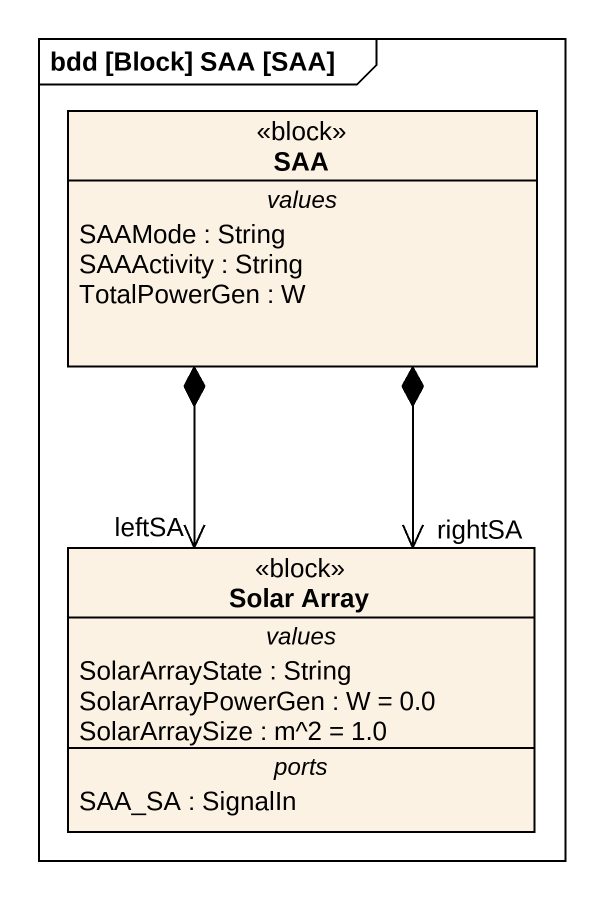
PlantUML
@startuml
mainframe bdd [Block] SAA [SAA]
hide circle
hide empty members
class SAA <<block>> {
  -- values --
  SAAMode : String
  SAAActivity : String
  TotalPowerGen : W
}
class "Solar Array" as Solar_Array <<block>> {
  -- values --
  SolarArrayState : String
  SolarArrayPowerGen : W = 0.0
  SolarArraySize : m^2 = 1.0
  -- ports --
  SAA_SA : SignalIn
}
SAA *--> "leftSA" Solar_Array
SAA *--> "rightSA" Solar_Array
@enduml
